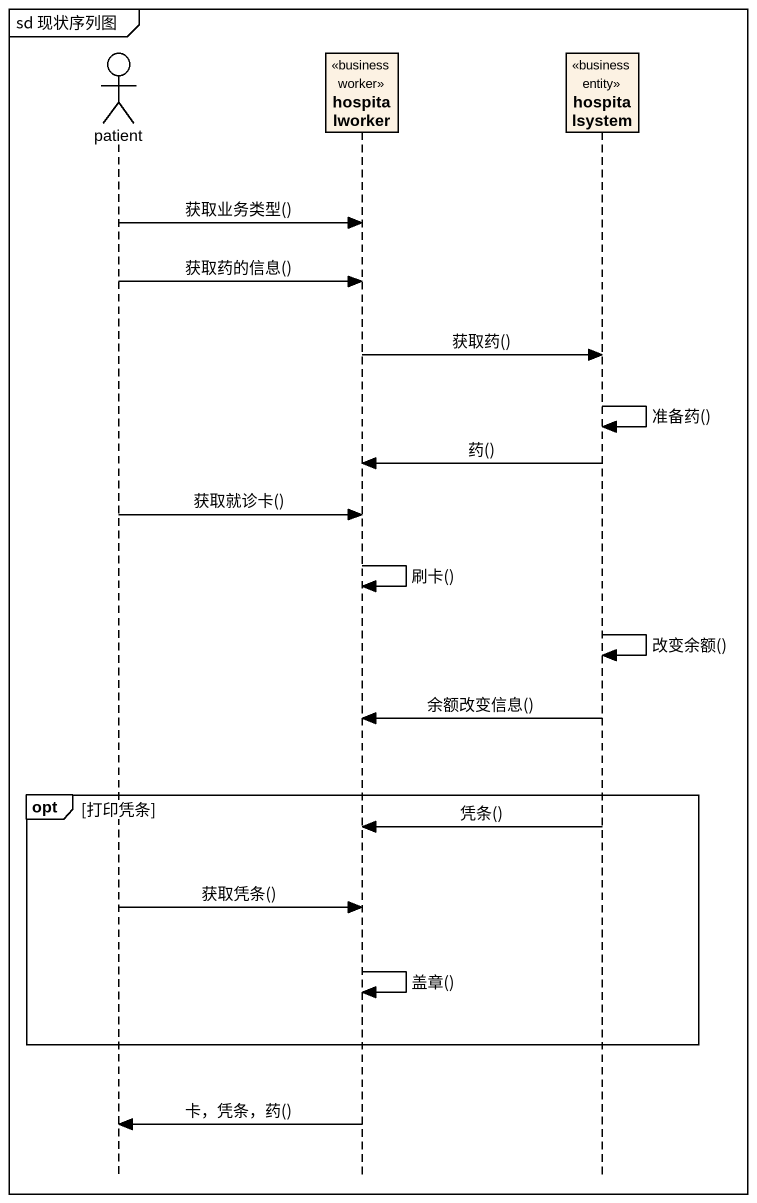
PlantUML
@startuml
mainframe sd 现状序列图
hide footbox
actor patient
participant hospitalworker <<business worker>>
participant hospitalsystem <<business entity>>

patient -> hospitalworker : 获取业务类型()
patient -> hospitalworker : 获取药的信息()
hospitalworker -> hospitalsystem : 获取药()
hospitalsystem -> hospitalsystem : 准备药()
hospitalsystem -> hospitalworker : 药()
patient -> hospitalworker : 获取就诊卡()
hospitalworker -> hospitalworker : 刷卡()
hospitalsystem -> hospitalsystem : 改变余额()
hospitalsystem -> hospitalworker : 余额改变信息()
opt 打印凭条
  hospitalsystem -> hospitalworker : 凭条()
  patient -> hospitalworker : 获取凭条()
  hospitalworker -> hospitalworker : 盖章()
end
hospitalworker -> patient : 卡，凭条，药()
@enduml
